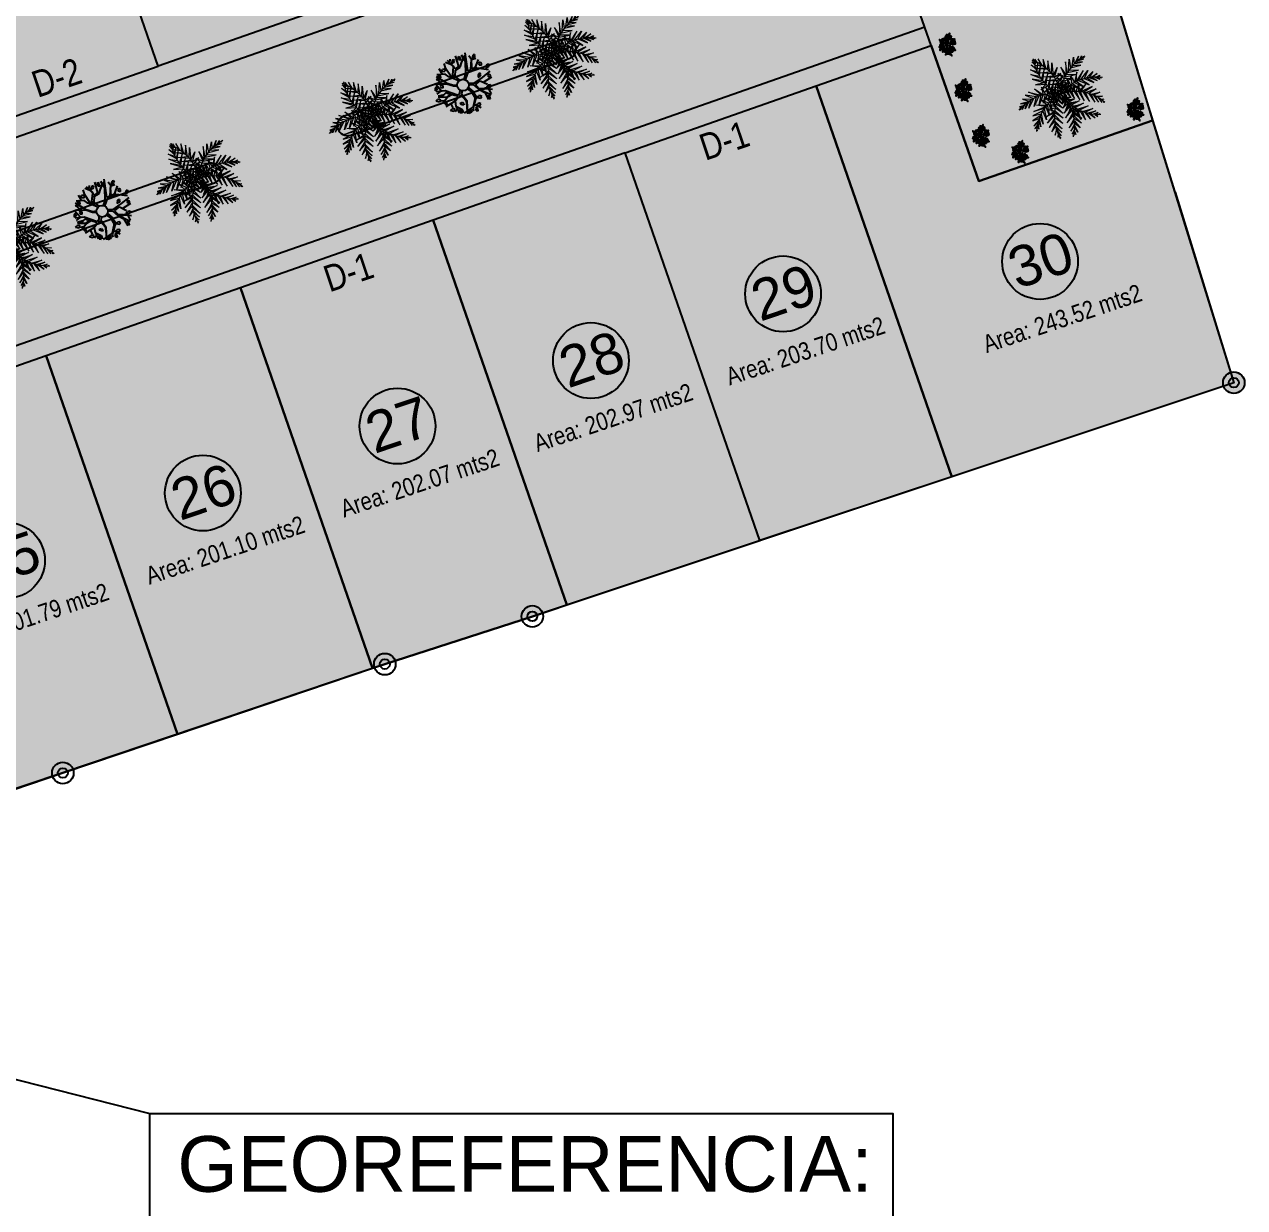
# Model space of a CAD drawing. Header units: millimetres. Extents: x 603733 to 1211550, y 1310999 to 2622648.
# Drawn here: x 604965.2 to 605025.5, y 1311072.5 to 1311130.9 of the extents above; entities that cross this region are included whole.
import ezdxf

# ---------------------------------------------------------------- set-up
doc = ezdxf.new("R2010")
doc.units = ezdxf.units.MM
for name, color, linetype in [('ARBOLES', 102, 'Continuous'), ('CIRCULO', 1, 'Continuous'), ('COTAS', 3, 'Continuous'), ('CVL_CUADCON_LIN', 8, 'Continuous'), ('CVL_CUADCON_TX', 2, 'Continuous'), ('FLORES', 7, 'Continuous'), ('MUEBLES', 1, 'Continuous'), ('PALME-1', 82, 'Continuous'), ('ROTULOS LOTES', 1, 'Continuous')]:
    doc.layers.add(name, color=color, linetype=linetype)
doc.styles.add('PUNTOS PI', font='arial.ttf', dxfattribs={"height": 2.75})
doc.styles.add('ROTULOS', font='arial.ttf', dxfattribs={"height": 3})
doc.styles.add('TSN - Arial Narrow', font='ARIALN.TTF')

# ---------------------------------------------------------------- blocks, each defined once
blk = doc.blocks.new('A$C48C97B70')
at = {"layer": 'PALME-1', "lineweight": 5}
for p, q in [((2.315, 6.6), (2.309, 6.418)), ((2.41, 6.325), (2.315, 6.6)), ((2.072, 6.54), (2.171, 6.533)), ((2.216, 6.497), (2.072, 6.54)), ((2.109, 6.384), (2.41, 6.325)), ((2.556, 6.176), (2.109, 6.384)), ((2.171, 6.148), (2.687, 6.026)), ((2.793, 5.89), (2.171, 6.148)), ((2.251, 5.877), (2.912, 5.72)), ((3.009, 5.561), (2.251, 5.877)), ((2.552, 6.547), (2.605, 6.122)), ((2.687, 6.026), (2.552, 6.547)), ((2.903, 6.407), (2.793, 5.89)), ((2.912, 5.72), (2.903, 6.407)), ((3.221, 6.198), (3.009, 5.561)), ((3.129, 5.334), (3.221, 6.198)), ((3.21, 5.152), (3.477, 5.948)), ((3.477, 5.948), (3.277, 4.976)), ((2.388, 5.472), (3.129, 5.334)), ((3.21, 5.152), (2.388, 5.472)), ((2.535, 5.1), (3.277, 4.976)), ((3.328, 4.818), (2.535, 5.1)), ((2.683, 4.767), (3.377, 4.635)), ((3.409, 4.484), (2.683, 4.767)), ((3.277, 4.976), (3.756, 5.506)), ((3.756, 5.506), (3.328, 4.818)), ((3.909, 4.977), (3.328, 4.818)), ((3.377, 4.635), (3.909, 4.977)), ((5.099, 4.709), (4.7, 4.004)), ((4.863, 4.035), (5.099, 4.709)), ((0.485, 3.926), (0.936, 3.651)), ((1.136, 3.706), (0.485, 3.926)), ((0.788, 4.157), (1.318, 3.745)), ((1.572, 3.782), (0.788, 4.157)), ((1.109, 4.315), (1.959, 3.803)), ((1.771, 3.798), (1.109, 4.315)), ((1.771, 3.798), (1.195, 3.13)), ((1.195, 3.13), (1.572, 3.782)), ((1.595, 3.144), (1.959, 3.803)), ((2.125, 3.798), (1.595, 3.144)), ((1.619, 4.431), (2.125, 3.798)), ((1.959, 3.803), (1.619, 4.431)), ((1.958, 3.173), (2.314, 3.783)), ((2.169, 4.399), (2.125, 3.798)), ((2.314, 3.783), (2.169, 4.399)), ((2.483, 4.305), (2.467, 3.763)), ((2.621, 3.736), (2.483, 4.305)), ((2.742, 4.179), (2.773, 3.702)), ((2.911, 3.665), (2.742, 4.179)), ((2.871, 4.392), (3.435, 4.33)), ((3.454, 4.176), (2.871, 4.392)), ((2.956, 4.034), (3.027, 3.628)), ((3.19, 3.57), (2.956, 4.034)), ((3.012, 4.138), (3.464, 4.032)), ((3.469, 3.911), (3.012, 4.138)), ((3.181, 3.857), (3.468, 3.739)), ((3.462, 3.617), (3.181, 3.857)), ((3.925, 4.65), (3.409, 4.484)), ((3.435, 4.33), (3.925, 4.65)), ((3.893, 4.364), (3.454, 4.176)), ((3.464, 4.032), (3.893, 4.364)), ((3.468, 3.739), (3.827, 4.113)), ((3.827, 4.113), (3.469, 3.911)), ((3.685, 3.61), (3.842, 4.104)), ((3.842, 4.104), (3.836, 3.693)), ((3.945, 3.747), (4.03, 4.282)), ((4.03, 4.282), (4.076, 3.806)), ((4.076, 3.806), (4.544, 3.399)), ((4.221, 3.864), (4.266, 4.448)), ((4.544, 3.399), (4.221, 3.864)), ((4.266, 4.448), (4.368, 3.915)), ((4.368, 3.915), (4.964, 3.413)), ((4.516, 3.959), (4.561, 4.59)), ((4.964, 3.413), (4.516, 3.959)), ((4.561, 4.59), (4.7, 4.004)), ((4.7, 4.004), (5.327, 3.442)), ((5.621, 4.675), (4.863, 4.035)), ((5.327, 3.442), (4.863, 4.035)), ((5.049, 4.06), (5.621, 4.675)), ((5.049, 4.06), (5.724, 3.492)), ((5.248, 4.076), (5.963, 4.571)), ((5.724, 3.492), (5.248, 4.076)), ((5.963, 4.571), (5.505, 4.079)), ((5.505, 4.079), (6.145, 3.565)), ((5.691, 4.07), (6.298, 4.391)), ((6.145, 3.565), (5.691, 4.07)), ((6.298, 4.391), (5.897, 4.047)), ((5.897, 4.047), (6.422, 3.625)), ((6.068, 4.019), (6.59, 4.15)), ((6.422, 3.625), (6.068, 4.019)), ((6.59, 4.15), (6.19, 3.993)), ((6.261, 3.976), (6.658, 3.683)), ((6.462, 3.919), (6.749, 3.967)), ((6.658, 3.683), (6.462, 3.919)), ((6.749, 3.967), (6.592, 3.874)), ((6.706, 3.831), (6.813, 3.725)), ((6.813, 3.725), (6.759, 3.809)), ((0.172, 3.309), (0.083, 3.188)), ((0.083, 3.188), (0.123, 3.278)), ((0.108, 3.437), (0.277, 3.37)), ((0.398, 3.434), (0.108, 3.437)), ((0.236, 3.642), (0.655, 3.551)), ((0.772, 3.596), (0.236, 3.642)), ((0.588, 3.523), (0.242, 3.171)), ((0.242, 3.171), (0.398, 3.434)), ((0.936, 3.651), (0.485, 3.15)), ((0.485, 3.15), (0.772, 3.596)), ((1.318, 3.745), (0.768, 3.135)), ((0.768, 3.135), (1.136, 3.706)), ((2.467, 3.763), (1.958, 3.173)), ((2.305, 2.87), (2.804, 2.657)), ((2.885, 2.79), (2.305, 2.87)), ((2.375, 3.225), (2.621, 3.736)), ((2.773, 3.702), (2.375, 3.225)), ((2.517, 3.065), (2.973, 2.919)), ((3.058, 3.034), (2.517, 3.065)), ((2.661, 3.273), (2.911, 3.665)), ((3.027, 3.628), (2.661, 3.273)), ((3.248, 3.258), (2.731, 3.212)), ((2.731, 3.212), (3.134, 3.129)), ((2.973, 2.919), (3.27, 2.374)), ((2.982, 3.339), (3.19, 3.57)), ((3.302, 3.524), (2.982, 3.339)), ((3.331, 2.658), (3.058, 3.034)), ((3.134, 3.129), (3.331, 2.658)), ((3.387, 2.981), (3.248, 3.258)), ((3.333, 3.347), (3.387, 2.981)), ((3.534, 3.189), (3.34, 2.708)), ((3.34, 2.708), (3.598, 3.029)), ((3.647, 2.918), (3.373, 2.451)), ((3.494, 3.304), (3.845, 3.186)), ((3.845, 3.186), (3.534, 3.189)), ((3.581, 3.546), (3.927, 3.415)), ((3.598, 3.029), (4.106, 2.989)), ((4.106, 2.989), (3.647, 2.918)), ((3.927, 3.415), (3.685, 3.61)), ((3.836, 3.693), (4.254, 3.401)), ((4.254, 3.401), (3.945, 3.747)), ((1.792, 1.596), (2.581, 2.199)), ((2.516, 2.023), (1.792, 1.596)), ((1.871, 2.113), (2.646, 2.352)), ((2.581, 2.199), (1.871, 2.113)), ((2.103, 2.613), (2.646, 2.352)), ((2.729, 2.522), (2.103, 2.613)), ((2.516, 2.023), (2.926, 1.242)), ((3.06, 1.619), (2.581, 2.199)), ((2.646, 2.352), (3.06, 1.619)), ((3.166, 1.967), (2.729, 2.522)), ((2.804, 2.657), (3.166, 1.967)), ((3.27, 2.374), (2.885, 2.79)), ((3.373, 2.451), (3.71, 2.789)), ((3.785, 2.652), (3.45, 2.173)), ((3.45, 2.173), (3.866, 2.519)), ((3.953, 2.391), (3.586, 1.876)), ((3.586, 1.876), (4.066, 2.239)), ((3.71, 2.789), (4.331, 2.805)), ((4.331, 2.805), (3.785, 2.652)), ((3.866, 2.519), (4.646, 2.527)), ((3.926, 1.441), (4.066, 2.239)), ((4.172, 2.112), (3.926, 1.441)), ((4.646, 2.527), (3.953, 2.391)), ((4.066, 2.239), (4.908, 2.274)), ((4.908, 2.274), (4.172, 2.112)), ((4.35, 1.136), (4.172, 2.112)), ((4.3, 1.974), (5.183, 1.983)), ((4.3, 1.974), (4.35, 1.136)), ((5.183, 1.983), (4.444, 1.835)), ((2.457, 1.832), (1.821, 1.24)), ((1.821, 1.24), (2.399, 1.582)), ((2.369, 1.398), (1.925, 0.874)), ((1.925, 0.874), (2.347, 1.192)), ((2.338, 1.019), (2.097, 0.538)), ((2.647, 0.589), (2.338, 1.019)), ((2.347, 1.192), (2.647, 0.589)), ((2.764, 0.846), (2.369, 1.398)), ((2.399, 1.582), (2.764, 0.846)), ((2.926, 1.242), (2.457, 1.832)), ((4.444, 1.835), (4.68, 0.999)), ((4.68, 0.999), (4.639, 1.669)), ((4.639, 1.669), (5.461, 1.659)), ((5.461, 1.659), (4.789, 1.558)), ((4.789, 1.558), (5.053, 0.924)), ((5.053, 0.924), (4.963, 1.444)), ((4.963, 1.444), (5.636, 1.437)), ((5.636, 1.437), (5.112, 1.358)), ((5.112, 1.358), (5.431, 0.925)), ((5.431, 0.925), (5.223, 1.3)), ((5.289, 1.268), (5.782, 1.241)), ((5.782, 1.241), (5.48, 1.184)), ((5.48, 1.184), (5.67, 0.964)), ((5.67, 0.964), (5.609, 1.136)), ((5.724, 1.097), (5.874, 1.11)), ((5.874, 1.11), (5.78, 1.08)), ((2.097, 0.538), (2.337, 0.894)), ((2.351, 0.612), (2.242, 0.343)), ((2.242, 0.343), (2.366, 0.476)), ((2.338, 0.821), (2.539, 0.37)), ((2.539, 0.37), (2.351, 0.612)), ((2.384, 0.355), (2.464, 0.229)), ((2.464, 0.229), (2.394, 0.298))]:
    blk.add_line(p, q, dxfattribs=at)
for points in [[(2.17, 6.478), (2.241, 6.61), (2.176, 6.535)], [(2.227, 5.436), (1.748, 5.928), (2.191, 5.641)], [(2.17, 5.812), (1.897, 6.276), (2.16, 5.937)], [(2.155, 6.219), (2.027, 6.48), (2.16, 6.356)], [(2.156, 6.01), (2.325, 6.474), (2.155, 6.219)], [(2.191, 5.641), (2.448, 6.263), (2.17, 5.812)], [(2.271, 5.255), (2.584, 6.015), (2.227, 5.436)], [(4.393, 4.884), (4.496, 5.717), (4.256, 4.754)], [(4.545, 5.014), (4.834, 5.833), (4.75, 5.166)], [(4.907, 5.267), (5.211, 5.884), (5.087, 5.37)], [(5.242, 5.447), (5.588, 5.859), (5.357, 5.498)], [(5.621, 5.597), (5.824, 5.804), (5.752, 5.637)], [(5.87, 5.669), (6.018, 5.646), (5.926, 5.682)], [(2.418, 4.824), (1.666, 5.198), (2.495, 4.652)], [(2.346, 5.01), (1.67, 5.556), (2.271, 5.255)], [(2.418, 4.824), (2.773, 5.631), (2.346, 5.01)], [(2.57, 4.504), (2.932, 5.265), (2.495, 4.652)], [(2.749, 4.211), (3.062, 4.925), (2.665, 4.34)], [(3.836, 4.239), (3.531, 4.739), (3.925, 4.367)], [(4.019, 4.489), (3.686, 5.027), (4.142, 4.634)], [(4.256, 4.754), (4.053, 5.439), (4.142, 4.634)], [(4.142, 4.634), (4.98, 4.546), (4.256, 4.754)], [(4.393, 4.884), (5.273, 4.819), (4.545, 5.014)], [(4.75, 5.166), (5.571, 5.125), (4.907, 5.267)], [(5.087, 5.37), (5.76, 5.335), (5.242, 5.447)], [(5.424, 5.526), (5.918, 5.521), (5.621, 5.597)], [(2.495, 4.652), (1.781, 4.688), (2.57, 4.504)], [(2.665, 4.34), (2.047, 4.205), (2.57, 4.504)], [(2.84, 4.084), (2.267, 3.963), (2.749, 4.211)], [(3.03, 3.852), (2.492, 3.783), (2.936, 3.961)], [(2.936, 3.961), (3.195, 4.526), (2.84, 4.084)], [(3.112, 3.763), (3.275, 4.247), (3.03, 3.852)], [(3.325, 3.56), (3.354, 3.929), (3.235, 3.642)], [(3.551, 3.72), (3.388, 4.212), (3.624, 3.876)], [(3.681, 3.983), (3.437, 4.467), (3.752, 4.108)], [(3.624, 3.876), (4.134, 3.884), (3.681, 3.983)], [(3.73, 3.458), (4.128, 3.79), (3.902, 3.447)], [(3.752, 4.108), (4.371, 4.052), (3.836, 4.239)], [(3.925, 4.367), (4.703, 4.31), (4.019, 4.489)], [(4.023, 3.434), (4.383, 3.838), (4.165, 3.413)], [(4.318, 3.383), (4.671, 3.85), (4.469, 3.347)], [(4.618, 3.304), (4.996, 3.811), (4.797, 3.243)], [(1.889, 2.751), (1.05, 2.782), (2.039, 2.865)], [(2.039, 2.865), (1.395, 3.175), (2.176, 2.959)], [(2.338, 3.057), (1.86, 3.471), (2.176, 2.959)], [(2.176, 2.959), (2.13, 2.118), (2.039, 2.865)], [(2.614, 3.199), (2.169, 3.579), (2.474, 3.131)], [(2.474, 3.131), (2.407, 2.354), (2.338, 3.057)], [(2.892, 3.311), (2.453, 3.629), (2.757, 3.26)], [(2.757, 3.26), (2.714, 2.641), (2.614, 3.199)], [(3.173, 3.397), (2.712, 3.637), (3.007, 3.35)], [(3.235, 3.642), (2.716, 3.653), (3.112, 3.763)], [(3.007, 3.35), (2.918, 2.847), (2.892, 3.311)], [(3.291, 3.426), (3.14, 3.089), (3.173, 3.397)], [(3.645, 3.048), (3.314, 2.661), (3.689, 2.935)], [(3.524, 3.316), (3.359, 2.985), (3.577, 3.207)], [(3.504, 3.607), (3.861, 3.703), (3.551, 3.72)], [(3.577, 3.207), (4.054, 3.003), (3.645, 3.048)], [(3.608, 3.461), (3.828, 3.163), (3.73, 3.458)], [(3.689, 2.935), (4.213, 2.799), (3.735, 2.799)], [(3.902, 3.447), (4.096, 2.975), (4.023, 3.434)], [(4.165, 3.413), (4.34, 2.817), (4.318, 3.383)], [(4.469, 3.347), (4.701, 2.603), (4.618, 3.304)], [(4.951, 3.181), (5.513, 3.622), (4.797, 3.243)], [(4.797, 3.243), (5.023, 2.432), (4.951, 3.181)], [(5.122, 3.102), (5.935, 3.312), (4.951, 3.181)], [(5.122, 3.102), (5.384, 2.259), (5.298, 3.008)], [(5.298, 3.008), (6.166, 3.04), (5.516, 2.873)], [(5.516, 2.873), (5.778, 2.094), (5.667, 2.764)], [(1.198, 2.002), (0.737, 1.726), (1.13, 1.897)], [(1.429, 2.305), (0.772, 2.102), (1.299, 2.143)], [(1.737, 2.622), (0.883, 2.467), (1.554, 2.443)], [(1.299, 2.143), (1.227, 1.473), (1.198, 2.002)], [(1.554, 2.443), (1.465, 1.626), (1.429, 2.305)], [(1.889, 2.751), (1.814, 1.872), (1.737, 2.622)], [(3.872, 2.159), (3.253, 1.588), (3.887, 1.994)], [(3.815, 2.498), (3.259, 1.952), (3.845, 2.347)], [(3.735, 2.799), (3.284, 2.372), (3.778, 2.649)], [(3.778, 2.649), (4.355, 2.548), (3.815, 2.498)], [(3.845, 2.347), (4.468, 2.241), (3.872, 2.159)], [(3.887, 1.994), (4.536, 1.694), (3.872, 2.159)], [(3.895, 1.806), (4.452, 1.178), (3.887, 1.994)], [(5.667, 2.764), (6.352, 2.708), (5.829, 2.634)], [(5.829, 2.634), (6.043, 1.995), (5.957, 2.518)], [(5.957, 2.518), (6.468, 2.348), (6.047, 2.431)], [(6.097, 2.378), (6.274, 1.917), (6.236, 2.221)], [(6.236, 2.221), (6.503, 2.108), (6.321, 2.114)], [(6.394, 2.016), (6.426, 1.87), (6.427, 1.969)], [(0.99, 1.652), (0.753, 1.484), (0.93, 1.529)], [(0.88, 1.418), (0.879, 1.268), (0.858, 1.364)], [(1.092, 1.835), (1.018, 1.347), (0.99, 1.652)], [(3.895, 1.806), (3.264, 1.188), (3.891, 1.606)], [(3.87, 1.351), (3.296, 0.762), (3.843, 1.166)], [(3.8, 0.963), (3.329, 0.481), (3.756, 0.796)], [(3.843, 1.166), (4.104, 0.531), (3.8, 0.963)], [(3.891, 1.606), (4.315, 0.848), (3.87, 1.351)], [(3.694, 0.607), (3.365, 0.24), (3.618, 0.413)], [(3.507, 0.179), (3.392, 0.083), (3.48, 0.128)], [(3.618, 0.413), (3.639, 0.123), (3.562, 0.288)], [(3.756, 0.796), (3.836, 0.264), (3.718, 0.676)]]:
    blk.add_lwpolyline(points, dxfattribs=at)
for centre, start, end in [((5.589, 6.144), 171.01045, 231.44645), ((6.694, 2.334), 100.47619, 160.91219), ((4.041, 0.074), 99.94926, 160.38526), ((0.46, 1.763), 329.11631, 29.5523), ((3.594, 0.025), 32.00062, 92.43661)]:
    blk.add_arc(centre, 3.435, start, end, dxfattribs=at)
at = {"layer": 'PALME-1', "lineweight": 5, "extrusion": (0, 0, -1)}
for centre, major_axis, start_param, end_param in [((0.035, 3.843), (2.429, 2.429), -0.156897, 0.89791), ((1.947, 0.368), (-2.429, 2.429), 0.182844, 1.237651), ((5.421, 0.645), (-2.429, 2.429), 0.173647, 1.228454), ((5.771, 0.927), (2.429, 2.429), 3.700109, 4.754916), ((6.759, 4.372), (-2.429, 2.429), 4.173367, 5.228174)]:
    blk.add_ellipse(centre, major_axis=major_axis, ratio=1, start_param=start_param, end_param=end_param, dxfattribs=at)
blk = doc.blocks.new('p_arbol04')
at = {"layer": 'ARBOLES', "color": 1}
for p, q in [((-2.25, 1.32), (-2.4, 1.19)), ((-2.07, 1.38), (-2.25, 1.32)), ((-1.95, 1.3), (-2.07, 1.38)), ((-1.99, 1.16), (-1.95, 1.3)), ((-0.96, 2.01), (-1.09, 1.8)), ((-1.09, 1.8), (-0.98, 1.62)), ((-0.98, 1.62), (-0.83, 1.8)), ((-0.96, 2.01), (-0.87, 1.99)), ((-0.83, 1.8), (-0.87, 1.99)), ((-0.43, 2.09), (-0.27, 1.8)), ((-0.43, 2.09), (-0.23, 2.09)), ((-0.27, 1.8), (-0.04, 1.8)), ((-0.08, 1.96), (-0.23, 2.09)), ((-0.04, 1.8), (-0.08, 1.96)), ((1.01, 1.88), (0.86, 1.75)), ((0.86, 1.75), (1.08, 1.7)), ((1.2, 1.93), (1.01, 1.88)), ((1.08, 1.7), (1.27, 1.72)), ((1.31, 1.86), (1.2, 1.93)), ((1.27, 1.72), (1.31, 1.86)), ((1.77, 1.72), (1.65, 1.51)), ((1.65, 1.51), (1.76, 1.32)), ((1.76, 1.32), (1.91, 1.51)), ((1.77, 1.72), (1.87, 1.7)), ((1.91, 1.51), (1.87, 1.7)), ((-3.09, 0.4), (-2.93, 0.1)), ((-3.09, 0.4), (-2.89, 0.4)), ((-2.93, 0.1), (-2.7, 0.1)), ((-2.74, 0.26), (-2.89, 0.4)), ((-2.7, 0.1), (-2.74, 0.26)), ((-2.4, 1.19), (-2.18, 1.14)), ((-2.18, 1.14), (-1.99, 1.16)), ((-1.69, 1.09), (-1.73, 0.95)), ((-1.73, 0.95), (-1.62, 0.77)), ((-1.54, 1.11), (-1.69, 1.09)), ((-1.62, 0.77), (-1.58, 0.79)), ((-1.58, 0.79), (-1.47, 0.9)), ((-1.47, 0.9), (-1.54, 1.11)), ((2.81, 0.63), (2.66, 0.5)), ((2.66, 0.5), (2.88, 0.45)), ((3, 0.69), (2.81, 0.63)), ((2.88, 0.45), (3.07, 0.47)), ((3.11, 0.61), (3, 0.69)), ((3.07, 0.47), (3.11, 0.61)), ((-2.61, -0.3), (-2.74, -0.51)), ((-2.74, -0.51), (-2.63, -0.69)), ((-2.63, -0.69), (-2.48, -0.51)), ((-2.61, -0.3), (-2.52, -0.32)), ((-2.48, -0.51), (-2.52, -0.32)), ((1.76, -1.09), (1.61, -1.22)), ((1.61, -1.22), (1.83, -1.28)), ((1.95, -1.04), (1.76, -1.09)), ((1.83, -1.28), (2.02, -1.25)), ((2.06, -1.12), (1.95, -1.04)), ((2.02, -1.25), (2.06, -1.12)), ((2.7, -0.32), (2.66, -0.45)), ((2.66, -0.45), (2.77, -0.64)), ((2.85, -0.29), (2.7, -0.32)), ((2.77, -0.64), (2.81, -0.61)), ((2.81, -0.61), (2.92, -0.51)), ((2.92, -0.51), (2.85, -0.29)), ((3.03, -1.09), (2.88, -1.22)), ((2.88, -1.22), (3.11, -1.28)), ((3.22, -1.04), (3.03, -1.09)), ((3.11, -1.28), (3.3, -1.25)), ((3.33, -1.12), (3.22, -1.04)), ((3.3, -1.25), (3.33, -1.12)), ((-2.87, -1.36), (-2.7, -1.65)), ((-2.87, -1.36), (-2.67, -1.36)), ((-2.7, -1.65), (-2.48, -1.65)), ((-2.52, -1.49), (-2.67, -1.36)), ((-2.48, -1.65), (-2.52, -1.49)), ((-2.24, -2.02), (-2.37, -2.23)), ((-2.37, -2.23), (-2.25, -2.42)), ((-2.25, -2.42), (-2.1, -2.23)), ((-2.24, -2.02), (-2.14, -2.05)), ((-2.1, -2.23), (-2.14, -2.05)), ((-1.67, -1.68), (-1.55, -1.62)), ((-1.61, -1.87), (-1.67, -1.68)), ((-1.52, -2.01), (-1.61, -1.87)), ((-1.55, -1.62), (-1.41, -1.72)), ((-1.41, -1.87), (-1.52, -2.01)), ((-1.41, -1.72), (-1.41, -1.87)), ((-0.02, -2.52), (0.15, -2.82)), ((-0.02, -2.52), (0.18, -2.52)), ((0.33, -2.66), (0.18, -2.52)), ((2.4, -1.83), (2.36, -1.97)), ((2.36, -1.97), (2.47, -2.15)), ((2.55, -1.81), (2.4, -1.83)), ((2.47, -2.15), (2.51, -2.13)), ((2.51, -2.13), (2.62, -2.02)), ((2.62, -2.02), (2.55, -1.81)), ((-1.65, -2.9), (-1.8, -3.03)), ((-1.8, -3.03), (-1.58, -3.08)), ((-1.47, -2.84), (-1.65, -2.9)), ((-1.58, -3.08), (-1.39, -3.06)), ((-1.35, -2.92), (-1.47, -2.84)), ((-1.39, -3.06), (-1.35, -2.92)), ((-1.19, -2.97), (-1.32, -3.18)), ((-0.98, -3.16), (-1.09, -3.35)), ((-1.09, -3.35), (-0.98, -3.53)), ((-0.87, -3.16), (-0.98, -3.14)), ((-0.98, -3.53), (-0.83, -3.35)), ((-0.83, -3.35), (-0.87, -3.16)), ((-0.66, -2.98), (-0.49, -3.27)), ((-0.66, -2.98), (-0.45, -2.98)), ((-0.49, -3.27), (-0.27, -3.27)), ((-0.3, -3.11), (-0.45, -2.98)), ((-0.27, -3.27), (-0.3, -3.11)), ((0.15, -2.82), (0.37, -2.82)), ((0.37, -2.82), (0.33, -2.66)), ((0.8, -3.24), (0.67, -3.45)), ((0.67, -3.45), (0.78, -3.64)), ((0.78, -3.64), (0.93, -3.45)), ((0.8, -3.24), (0.9, -3.27)), ((0.93, -3.45), (0.9, -3.27)), ((1.48, -2.55), (1.65, -2.84)), ((1.48, -2.55), (1.68, -2.55)), ((1.65, -2.84), (1.87, -2.84)), ((1.83, -2.68), (1.68, -2.55)), ((1.87, -2.84), (1.83, -2.68))]:
    blk.add_line(p, q, dxfattribs=at)
at = {"layer": 'ARBOLES'}
for p, q in [((-1.98, 0.65), (-1.85, 1.57)), ((-1.07, 0.75), (-1.81, 1.55)), ((-1.14, 1.51), (-1.48, 1.85)), ((-1.41, 1.11), (-1.36, 1.9)), ((-1, 0.76), (-1.21, 2.04)), ((-0.41, 1.55), (-1.03, 2.13)), ((-0.62, 1.75), (-0.41, 2.36)), ((-0.37, 1.09), (-0.41, 1.55)), ((-0.18, 0.97), (0.05, 1.88)), ((0.02, 0.88), (0.74, 1.39)), ((0.05, 1.88), (0.35, 2.36)), ((0.76, 1.7), (0.54, 2.32)), ((0.64, 1.2), (0.78, 1.37)), ((0.74, 1.39), (0.8, 2.29)), ((0.77, 1.94), (1.1, 2.18)), ((0.78, 1.37), (0.78, 1.94)), ((1.12, 1.01), (1.72, 1.99)), ((2.58, 1.48), (1.36, 0.04)), ((1.57, 1.06), (2.28, 1.3)), ((1.98, 0.83), (2.18, 1.57)), ((1.98, 0.83), (2.41, 1.3)), ((-2.49, -0.25), (-2.83, 0.07)), ((-2.14, -0.12), (-2.67, 0.51)), ((-2.08, 0.23), (-2.6, 0.6)), ((-2.08, 0.74), (-2.54, 0.81)), ((-1.77, 0.21), (-2.44, 0.25)), ((-1.72, 0.41), (-2.41, 1.04)), ((-1.77, 0.21), (-1.62, -0.24)), ((-1.19, -0.84), (-1.72, 0.41)), ((-0.78, 0.09), (-1.07, 0.75)), ((-0.71, 0.11), (-1, 0.76)), ((-0.52, -0.23), (-0.78, 0.09)), ((-0.43, -0.13), (-0.71, 0.11)), ((-0.05, 0.2), (-0.37, 1.09)), ((-0.01, 0.62), (-0.18, 0.97)), ((-0.06, 0.02), (-0.05, 0.2)), ((-0.01, 0.62), (0.02, 0.88)), ((0.12, 0.65), (0.61, 1.04)), ((0.14, 0), (0.12, 0.65)), ((0.61, 1.04), (1.16, 0.87)), ((0.7, 1.17), (0.64, 1.2)), ((0.71, 1.16), (1.12, 1.01)), ((1.03, -0.05), (1.98, 0.83)), ((1.16, 0.87), (1.57, 1.06)), ((1.36, 0.04), (1.72, -0.14)), ((1.72, -0.14), (2.54, 0.51)), ((1.82, -0.19), (2.38, 0.38)), ((2.54, 0.51), (2.64, 0.95)), ((2.54, 0.51), (2.93, 0.27)), ((-1.88, -1.05), (-2.9, -0.75)), ((-2.05, -0.21), (-2.86, -0.28)), ((-2.31, -0.92), (-2.5, -1.37)), ((-1.62, -0.24), (-2.14, -0.12)), ((-1.82, -1.07), (-2.14, -1.47)), ((-1.55, -0.37), (-2.05, -0.21)), ((-1.26, -0.98), (-1.88, -1.05)), ((-1, -1.07), (-1.82, -1.07)), ((-1.26, -0.95), (-1.55, -0.37)), ((-0.87, -0.89), (-1.19, -0.84)), ((-0.93, -1.07), (-1.04, -1.87)), ((-1, -1.07), (-0.93, -1.07)), ((-0.8, -1.07), (-0.98, -1.93)), ((-0.87, -0.89), (-0.62, -0.71)), ((-0.53, -0.91), (-0.8, -1.07)), ((-0.8, -1.07), (-0.8, -1.07)), ((-0.04, -1.18), (0.02, -1.72)), ((0.18, -1.14), (0.18, -1.72)), ((0.39, -1), (0.71, -1.35)), ((0.87, -1.33), (0.47, -0.9)), ((0.5, -0.29), (1.03, -0.05)), ((0.55, -0.43), (1.13, -0.19)), ((1.13, -0.19), (1.36, -0.12)), ((1.36, -0.12), (2.25, -0.47)), ((1.82, -0.19), (2.21, -0.35)), ((2.21, -0.35), (3, -0.03)), ((2.25, -0.47), (2.93, -1.49)), ((-2.29, -1.81), (-2.64, -1.81)), ((-2.14, -1.47), (-2.44, -2.18)), ((-2.15, -1.48), (-1.98, -2.16)), ((-1.98, -2.16), (-2.14, -2.51)), ((-0.98, -1.93), (-1.95, -2.89)), ((-1.53, -2.44), (-1.76, -2.68)), ((-1.15, -2.05), (-1.54, -2.45)), ((-0.05, -2.42), (-1.19, -2.97)), ((-1.04, -1.87), (-1.15, -2.05)), ((-0.18, -2.39), (-1.03, -2.86)), ((0.02, -1.72), (-0.18, -2.39)), ((0.18, -1.72), (-0.05, -2.42)), ((0.71, -1.35), (0.71, -2.14)), ((0.71, -2.14), (0.87, -2.79)), ((0.87, -1.51), (0.8, -2.05)), ((0.8, -2.05), (1.17, -2.44)), ((0.8, -2.23), (1.13, -3.44)), ((0.8, -2.23), (1.33, -2.67)), ((0.87, -1.33), (1.89, -1.56)), ((0.87, -1.51), (1.49, -1.63)), ((1.17, -2.44), (1.66, -3.14)), ((1.49, -1.63), (1.72, -2.42)), ((1.59, -1.97), (2.57, -2.25)), ((1.89, -1.56), (2.9, -1.74)), ((-1.03, -2.86), (-2.14, -2.6)), ((-0.74, -2.76), (-0.54, -3.53)), ((0.87, -2.79), (0.61, -3.55)), ((1.43, -2.81), (1.2, -3.37))]:
    blk.add_line(p, q, dxfattribs=at)
blk.add_circle((-0.03, -0.58), 0.6, dxfattribs=at)
blk = doc.blocks.new('FLORES-1')
at = {"color": 1, "linetype": 'Continuous'}
for p, q in [((-0.183, 0.183), (-0.196, 0.169)), ((0.056, 0.146), (0.064, 0.192)), ((0.069, 0.177), (0.069, 0.199))]:
    blk.add_line(p, q, dxfattribs=at)
at = {"color": 86, "linetype": 'Continuous'}
for p, q in [((-0.188, 0.272), (-0.183, 0.181)), ((-0.183, 0.181), (-0.159, 0.155)), ((-0.159, 0.155), (-0.182, 0.283)), ((-0.141, 0.099), (-0.027, -0.013)), ((-0.074, 0.088), (-0.105, 0.101)), ((-0.064, 0.077), (-0.101, 0.09)), ((0.056, 0.146), (-0.002, 0.01)), ((0.05, 0.385), (0.045, 0.422)), ((0.05, 0.382), (0.061, 0.281)), ((0.054, 0.385), (0.068, 0.419)), ((0.168, 0.017), (0.07, -0.012)), ((0.168, 0.017), (0.196, 0.029)), ((0.23, 0.294), (0.188, 0.231))]:
    blk.add_line(p, q, dxfattribs=at)
at = {"color": 1, "linetype": 'Continuous'}
for points in [[(0.084, 0.441), (0.152, 0.44), (0.085, 0.447), (0.124, 0.455), (0.072, 0.453), (0.087, 0.468), (0.06, 0.456), (0.064, 0.474), (0.051, 0.456), (0.05, 0.474), (0.045, 0.457), (0.036, 0.47), (0.04, 0.457), (0.023, 0.465), (0.033, 0.457), (0.015, 0.47), (0.017, 0.454), (-0.001, 0.459), (0.011, 0.451), (-0.017, 0.462), (-0.001, 0.45), (-0.035, 0.448), (-0.004, 0.442), (-0.047, 0.437), (0.006, 0.44), (-0.037, 0.419), (0.016, 0.439), (-0.004, 0.418), (0.022, 0.443), (0.016, 0.409), (0.033, 0.442), (0.036, 0.418), (0.042, 0.442), (0.05, 0.41), (0.048, 0.441), (0.076, 0.417), (0.065, 0.439), (0.107, 0.412), (0.074, 0.44), (0.127, 0.42), (0.089, 0.442)], [(-0.161, 0.17), (-0.138, 0.187), (-0.16, 0.156), (-0.125, 0.173), (-0.153, 0.149), (-0.107, 0.154), (-0.149, 0.14), (-0.102, 0.131), (-0.151, 0.128), (-0.104, 0.11), (-0.151, 0.116), (-0.105, 0.094), (-0.159, 0.11), (-0.131, 0.072), (-0.17, 0.108), (-0.151, 0.054), (-0.173, 0.105), (-0.174, 0.045), (-0.182, 0.107), (-0.196, 0.04), (-0.198, 0.11), (-0.221, 0.046), (-0.215, 0.11), (-0.243, 0.051), (-0.228, 0.109), (-0.27, 0.068), (-0.238, 0.119), (-0.29, 0.093), (-0.248, 0.129), (-0.305, 0.123), (-0.257, 0.144), (-0.311, 0.148), (-0.257, 0.153), (-0.304, 0.169), (-0.253, 0.161), (-0.287, 0.186), (-0.248, 0.17), (-0.262, 0.201), (-0.24, 0.176), (-0.237, 0.213), (-0.23, 0.179), (-0.217, 0.217), (-0.218, 0.176), (-0.199, 0.215), (-0.205, 0.178), (-0.188, 0.215), (-0.195, 0.173)], [(-0.157, 0.318), (-0.107, 0.327), (-0.161, 0.329), (-0.128, 0.346), (-0.163, 0.335), (-0.148, 0.355), (-0.167, 0.338), (-0.169, 0.36), (-0.176, 0.339), (-0.18, 0.36), (-0.181, 0.338), (-0.191, 0.359), (-0.192, 0.336), (-0.209, 0.354), (-0.2, 0.336), (-0.227, 0.342), (-0.209, 0.328), (-0.239, 0.333), (-0.212, 0.32), (-0.244, 0.321), (-0.209, 0.317), (-0.238, 0.301), (-0.202, 0.317), (-0.228, 0.286), (-0.194, 0.311), (-0.202, 0.277), (-0.182, 0.31), (-0.176, 0.275), (-0.173, 0.31), (-0.152, 0.282), (-0.163, 0.32), (-0.123, 0.296), (-0.161, 0.315)], [(-0.177, 0.172), (-0.183, 0.168), (-0.179, 0.175)], [(-0.169, 0.164), (-0.172, 0.161), (-0.169, 0.165)], [(-0.166, 0.196), (-0.161, 0.206), (-0.167, 0.2)], [(-0.161, 0.176), (-0.147, 0.195), (-0.163, 0.183)], [(0.079, 0.181), (0.071, 0.145), (0.07, 0.173)], [(0.081, 0.193), (0.082, 0.199), (0.083, 0.195)], [(0.099, 0.195), (0.086, 0.154), (0.085, 0.185)], [(0.149, 0.231), (0.179, 0.239), (0.147, 0.224), (0.194, 0.21), (0.144, 0.217), (0.19, 0.193), (0.15, 0.195), (0.17, 0.167), (0.12, 0.192), (0.135, 0.159), (0.112, 0.2), (0.11, 0.152), (0.101, 0.196)], [(0.225, 0.069), (0.258, 0.082), (0.237, 0.065), (0.264, 0.069), (0.237, 0.056), (0.266, 0.058), (0.237, 0.05), (0.272, 0.045), (0.243, 0.04), (0.273, 0.027), (0.245, 0.035), (0.257, 0.006), (0.236, 0.028), (0.245, -0.007), (0.232, 0.025), (0.222, -0.015), (0.224, 0.023), (0.2, -0.002), (0.211, 0.024), (0.176, 0.009), (0.206, 0.034), (0.159, 0.034), (0.197, 0.043), (0.157, 0.052), (0.192, 0.054), (0.163, 0.077), (0.196, 0.063), (0.188, 0.095), (0.202, 0.068), (0.213, 0.106), (0.218, 0.075), (0.244, 0.104), (0.229, 0.067)], [(0.271, 0.347), (0.243, 0.307), (0.28, 0.334), (0.258, 0.297), (0.289, 0.324), (0.268, 0.282), (0.294, 0.316), (0.29, 0.273), (0.305, 0.315), (0.317, 0.258), (0.315, 0.304), (0.35, 0.265), (0.327, 0.307), (0.374, 0.287), (0.344, 0.313), (0.369, 0.309), (0.332, 0.326), (0.352, 0.33), (0.324, 0.336), (0.331, 0.347), (0.316, 0.346), (0.319, 0.362), (0.304, 0.362), (0.306, 0.384), (0.293, 0.373), (0.294, 0.392), (0.278, 0.386), (0.273, 0.409), (0.265, 0.386), (0.251, 0.419), (0.262, 0.377), (0.224, 0.401), (0.259, 0.375), (0.21, 0.378), (0.259, 0.367), (0.215, 0.357), (0.268, 0.358), (0.22, 0.342), (0.271, 0.351), (0.226, 0.329), (0.266, 0.341)]]:
    blk.add_lwpolyline(points, dxfattribs=at)
at = {"color": 50, "linetype": 'Continuous'}
for points in [[(0.043, 0.454), (0.04, 0.455), (0.029, 0.455), (0.02, 0.453), (0.007, 0.451), (-0.004, 0.448), (-0.008, 0.445), (-0.004, 0.442), (0.015, 0.441), (0.033, 0.442), (0.055, 0.441), (0.069, 0.441), (0.084, 0.443), (0.081, 0.452), (0.067, 0.455), (0.053, 0.455), (0.039, 0.453)], [(-0.161, 0.317), (-0.16, 0.319), (-0.16, 0.324), (-0.162, 0.328), (-0.169, 0.335), (-0.171, 0.336), (-0.182, 0.337), (-0.192, 0.335), (-0.203, 0.327), (-0.207, 0.32), (-0.204, 0.314), (-0.198, 0.311), (-0.188, 0.312), (-0.178, 0.313), (-0.167, 0.315), (-0.159, 0.317)], [(0.117, 0.232), (0.11, 0.234), (0.1, 0.236), (0.088, 0.236), (0.074, 0.234), (0.063, 0.228), (0.054, 0.219), (0.051, 0.211), (0.054, 0.204), (0.063, 0.201), (0.08, 0.2), (0.086, 0.199)], [(0.104, 0.197), (0.108, 0.196), (0.124, 0.195), (0.137, 0.199), (0.144, 0.211), (0.139, 0.22), (0.136, 0.222)], [(0.231, 0.049), (0.23, 0.053), (0.227, 0.057), (0.219, 0.062), (0.207, 0.062), (0.2, 0.056), (0.204, 0.049), (0.207, 0.041), (0.214, 0.031), (0.224, 0.03), (0.232, 0.031), (0.237, 0.039), (0.234, 0.048), (0.23, 0.052)], [(0.278, 0.38), (0.271, 0.381), (0.263, 0.378), (0.262, 0.372), (0.268, 0.362), (0.275, 0.351), (0.288, 0.337), (0.301, 0.321), (0.317, 0.307), (0.326, 0.313), (0.322, 0.329), (0.315, 0.34), (0.307, 0.35), (0.294, 0.366), (0.28, 0.377)]]:
    blk.add_lwpolyline(points, dxfattribs=at)
at = {"color": 86, "linetype": 'Continuous'}
for points in [[(0.102, 0.471), (0.12, 0.499), (0.122, 0.485), (0.114, 0.464)], [(-0.3, 0.135), (-0.385, 0.181), (-0.363, 0.19), (-0.305, 0.159)], [(-0.223, 0.04), (-0.262, -0.01), (-0.273, -0.009), (-0.233, 0.049)], [(-0.219, 0.287), (-0.27, 0.256), (-0.269, 0.243), (-0.208, 0.289)], [(-0.217, 0.356), (-0.235, 0.368), (-0.251, 0.364), (-0.223, 0.355)], [(-0.17, 0.299), (-0.144, 0.266), (-0.019, -0.02)], [(-0.078, 0.029), (-0.159, 0.014), (-0.167, 0.003), (-0.073, 0.029)], [(-0.136, 0.247), (-0.09, 0.317), (-0.09, 0.296), (-0.132, 0.248)], [(-0.104, 0.181), (-0.069, 0.258), (-0.065, 0.242), (-0.102, 0.175)], [(-0.071, 0.106), (-0.022, 0.181), (-0.019, 0.155), (-0.068, 0.101)], [(0.004, -0.008), (-0.032, 0.064), (-0.046, 0.045), (0.001, -0.001)], [(0.062, 0.261), (-0.009, 0.344), (-0.042, 0.357), (0.067, 0.244)], [(0.041, 0.367), (-0.039, 0.398), (-0.032, 0.385), (0.038, 0.363)], [(0.024, 0.093), (-0.016, 0.254), (-0.03, 0.244), (0.026, 0.082)], [(-0.003, 0.006), (0.12, -0.041), (0.116, -0.073), (0.006, -0.002)], [(0, 0.014), (0.133, 0.064), (0.132, 0.042), (0.004, 0.013)], [(0.044, 0.117), (0.149, 0.129), (0.134, 0.111), (0.045, 0.114)], [(0.078, 0.41), (0.053, 0.382)], [(0.06, 0.318), (0.146, 0.399), (0.146, 0.372), (0.056, 0.312)], [(0.062, 0.168), (0.163, 0.241), (0.154, 0.275), (0.06, 0.167)], [(0.129, 0.002), (0.184, -0.022), (0.193, -0.017), (0.134, 0.002)], [(0.194, 0.245), (0.178, 0.395), (0.192, 0.388), (0.198, 0.257), (0.217, 0.334), (0.218, 0.299), (0.203, 0.259)], [(0.179, 0.183), (0.282, 0.17), (0.286, 0.151), (0.178, 0.18)], [(0.196, 0.245), (0.339, 0.231), (0.342, 0.253), (0.198, 0.247)], [(0.262, 0.015), (0.304, -0.01), (0.288, -0.016), (0.26, 0.004)], [(0.264, 0.078), (0.276, 0.111), (0.287, 0.094), (0.268, 0.079)], [(0.333, 0.356), (0.368, 0.404), (0.371, 0.393), (0.338, 0.35)], [(-0.019, -0.02), (-0.132, -0.038), (-0.144, -0.059), (-0.021, -0.02)], [(0.01, -0.004), (-0.054, -0.123), (-0.011, -0.107), (0.004, -0.008)], [(0.006, -0.002), (0.047, -0.107), (0.08, -0.101), (0.01, -0.004)]]:
    blk.add_lwpolyline(points, dxfattribs=at)
at = {"color": 50, "linetype": 'Continuous'}
blk.add_lwpolyline([(-0.175, 0.155), (-0.175, 0.155), (-0.179, 0.155), (-0.183, 0.156), (-0.186, 0.157), (-0.188, 0.159), (-0.19, 0.16), (-0.192, 0.161), (-0.195, 0.162), (-0.205, 0.167), (-0.215, 0.171), (-0.232, 0.17), (-0.243, 0.162), (-0.249, 0.153), (-0.246, 0.139), (-0.236, 0.123), (-0.222, 0.119), (-0.202, 0.116), (-0.186, 0.113), (-0.165, 0.111), (-0.156, 0.13), (-0.161, 0.146)], close=True, dxfattribs=at)
blk = doc.blocks.new('arbusto5')
at = {"layer": 'FLORES'}
blk.add_blockref('FLORES-1', (0.144, 0.059), dxfattribs=at)

msp = doc.modelspace()

# ---------------------------------------------------------------- hatches: boundary and pattern name
at = {"true_color": 0xafd9aa}
h = msp.add_hatch(color=9, dxfattribs=at)
h.dxf.hatch_style = 1
h.paths.add_polyline_path([(604911.704, 1311128.963), (604908.616, 1311133.702), (604904.8, 1311139.56), (604903.378, 1311141.752), (604890.493, 1311161.615), (604887.114, 1311169.584), (604890.741, 1311171.475), (604900.681, 1311174.09), (604918.672, 1311177.415), (604941.484, 1311182.032), (604970.419, 1311187.096), (605001.145, 1311192.781), (605008.096, 1311168.792), (605020.289, 1311128.427), (605025.004, 1311113.224), (604990.344, 1311101.683), (604983.054, 1311099.323), (604967.143, 1311093.947), (604940.498, 1311085), (604933.737, 1311094.578), (604921.226, 1311114.213), (604916.727, 1311121.222), (604912.283, 1311128.072, -0.999015)])
at = {"true_color": 0xf8f6af}
h = msp.add_hatch(color=51, dxfattribs=at)
h.dxf.hatch_style = 1
h.paths.add_polyline_path([(605008.985, 1311165.848), (604990.475, 1311159.363), (604989.719, 1311159.098), (604993.016, 1311149.7, 0.41593), (604993.887, 1311149.301), (604998.847, 1311151.054), (605002.825, 1311139.715), (604997.887, 1311137.972, 0.350964), (604997.435, 1311137.108), (604999.165, 1311132.176, 0.362883), (605000.05, 1311131.782), (605008.079, 1311134.564, -0.318731), (605008.484, 1311134.36), (605012.409, 1311123.174), (605020.986, 1311126.177), (605020.289, 1311128.427)])
h.paths.add_polyline_path([(605006.015, 1311146.624), (605009.405, 1311147.819), (605009.034, 1311148.872), (605005.644, 1311147.677)], flags=24)
h.paths.add_polyline_path([(605005.999, 1311145.854), (605010.12, 1311147.327), (605009.759, 1311148.335), (605005.639, 1311146.862)], flags=24)
at = {"true_color": 0xafd9aa}
h = msp.add_hatch(color=9, dxfattribs=at)
h.dxf.hatch_style = 1
h.paths.add_polyline_path([(604965.245, 1311147.738), (604955.808, 1311144.43), (604959.115, 1311134.993), (604962.423, 1311125.556), (604971.86, 1311128.863), (604968.553, 1311138.3)])
h = msp.add_hatch(color=9, dxfattribs=at)
h.dxf.hatch_style = 1
h.paths.add_polyline_path([(604990.735, 1311135.478), (604987.427, 1311144.915), (604968.553, 1311138.3), (604971.86, 1311128.863)])
at = {"true_color": 0xebebeb}
h = msp.add_hatch(color=7, dxfattribs=at)
h.dxf.hatch_style = 1
h.paths.add_polyline_path([(605009.736, 1311130.79), (605008.484, 1311134.36, 0.318731), (605008.079, 1311134.564), (605000.05, 1311131.782, -0.362883), (604999.165, 1311132.176), (604997.435, 1311137.108), (604991.49, 1311135.772, -0.378986), (604990.948, 1311134.493), (604960.118, 1311123.683), (604963.331, 1311114.519)])
h.paths.add_polyline_path([(604974.64, 1311123.098), (604963.839, 1311119.311, -1), (604963.508, 1311120.254), (604974.309, 1311124.042, -1)], flags=16)
h.paths.add_polyline_path([(604981.368, 1311125.457), (604992.17, 1311129.242, 1), (604991.839, 1311130.186), (604981.037, 1311126.4, 1)], flags=16)
at = {"true_color": 0x636466}
h = msp.add_hatch(color=251, dxfattribs=at)
h.dxf.hatch_style = 1
h.paths.add_polyline_path([(604990.948, 1311134.493, 0.378986), (604991.49, 1311135.772), (604990.735, 1311135.478), (604971.86, 1311128.863), (604962.423, 1311125.556), (604943.548, 1311118.941), (604942.794, 1311118.676), (604942.799, 1311118.661, 0.406774), (604944.148, 1311118.084)])
h = msp.add_hatch(color=251, dxfattribs=at)
h.dxf.hatch_style = 1
h.paths.add_polyline_path([(604975.923, 1311117.915), (604985.445, 1311121.253), (604994.929, 1311124.579), (605004.365, 1311127.888), (605010.055, 1311129.882), (605009.736, 1311130.79), (604928.756, 1311102.396), (604929.287, 1311101.562), (604940.24, 1311105.403), (604946.998, 1311107.773), (604956.644, 1311111.155), (604966.326, 1311114.55), (604966.326, 1311114.55)])
at = {"true_color": 0xf8f6af}
h = msp.add_hatch(color=51, dxfattribs=at)
h.dxf.hatch_style = 1
h.paths.add_polyline_path([(604992.17, 1311129.242, 1), (604991.839, 1311130.186), (604981.037, 1311126.4, 1), (604981.368, 1311125.457)])
at = {"true_color": 0xafd9aa}
h = msp.add_hatch(color=9, dxfattribs=at)
h.dxf.hatch_style = 1
h.paths.add_polyline_path([(605011.063, 1311108.582), (605004.365, 1311127.887), (605010.055, 1311129.882), (605012.409, 1311123.174), (605020.986, 1311126.177), (605025.161, 1311112.716, -3.042884), (605025.535, 1311113.224, -0.850942), (605024.499, 1311113.056)])
h = msp.add_hatch(color=9, dxfattribs=at)
h.dxf.hatch_style = 1
h.paths.add_polyline_path([(605004.365, 1311127.888), (604994.929, 1311124.579), (605001.575, 1311105.423), (605011.063, 1311108.582)])
h = msp.add_hatch(color=9, dxfattribs=at)
h.dxf.hatch_style = 1
h.paths.add_polyline_path([(604994.929, 1311124.579), (604985.445, 1311121.253), (604992.039, 1311102.247), (605001.575, 1311105.423)])
at = {"true_color": 0xf8f6af}
h = msp.add_hatch(color=51, dxfattribs=at)
h.dxf.hatch_style = 1
h.paths.add_polyline_path([(604974.64, 1311123.098, 1), (604974.309, 1311124.042), (604963.508, 1311120.254, 1), (604963.839, 1311119.311)])
at = {"true_color": 0xafd9aa}
h = msp.add_hatch(color=9, dxfattribs=at)
h.dxf.hatch_style = 1
h.paths.add_polyline_path([(604985.445, 1311121.253), (604975.923, 1311117.915), (604982.445, 1311099.117), (604982.55, 1311099.153, -0.081609), (604982.522, 1311099.323, -0.854546), (604983.559, 1311099.487), (604989.838, 1311101.519, -0.078431), (604989.812, 1311101.683, -0.850942), (604990.848, 1311101.851), (604992.039, 1311102.247)])
h = msp.add_hatch(color=9, dxfattribs=at)
h.dxf.hatch_style = 1
h.paths.add_polyline_path([(604975.923, 1311117.915), (604966.326, 1311114.55), (604972.81, 1311095.862), (604982.445, 1311099.117)])
h = msp.add_hatch(color=9, dxfattribs=at)
h.dxf.hatch_style = 1
h.paths.add_polyline_path([(604966.326, 1311114.55), (604956.644, 1311111.155), (604963.139, 1311092.603), (604966.639, 1311093.778, -0.081166), (604966.611, 1311093.947, -0.849044), (604967.646, 1311094.117), (604972.81, 1311095.862)])

# ---------------------------------------------------------------- linework, layer by layer
for p, q in [((605008.985, 1311165.848), (605020.986, 1311126.177)), ((604971.86, 1311128.863), (604968.553, 1311138.3)), ((604990.735, 1311135.478), (604971.86, 1311128.863)), ((604990.948, 1311134.493), (604944.086, 1311118.062)), ((605012.409, 1311123.174), (605008.484, 1311134.36)), ((605009.736, 1311130.79), (604928.756, 1311102.396)), ((604981.037, 1311126.4), (604991.839, 1311130.186)), ((604981.368, 1311125.457), (604992.17, 1311129.242)), ((604962.423, 1311125.556), (604971.86, 1311128.863)), ((605011.063, 1311108.582), (605004.365, 1311127.887)), ((605020.986, 1311126.177), (605012.409, 1311123.174)), ((604963.508, 1311120.254), (604974.309, 1311124.042)), ((604963.839, 1311119.311), (604974.64, 1311123.098))]:
    msp.add_line(p, q)
at = {"color": 0}
msp.add_line((605020.16, 1311128.852), (605020.16, 1311128.852), dxfattribs=at)
at = {"color": 2}
for p, q in [((605012.409, 1311123.174), (605020.986, 1311126.177)), ((605020.986, 1311126.177), (605025.004, 1311113.224)), ((605025.004, 1311113.224), (605011.063, 1311108.582)), ((605011.063, 1311108.582), (605001.575, 1311105.423)), ((604961.218, 1311091.957), (604967.143, 1311093.947))]:
    msp.add_line(p, q, dxfattribs=at)
msp.add_lwpolyline([(604940.498, 1311085), (604933.737, 1311094.578), (604918.593, 1311118.346), (604911.994, 1311128.518), (604904.8, 1311139.56), (604890.493, 1311161.615), (604887.114, 1311169.584), (604890.741, 1311171.475), (604900.681, 1311174.09), (604918.672, 1311177.415), (604941.484, 1311182.032), (604970.419, 1311187.096), (605001.145, 1311192.781), (605008.096, 1311168.792), (605020.289, 1311128.427), (605025.004, 1311113.224), (604990.344, 1311101.683), (604983.054, 1311099.323), (604967.143, 1311093.947)], close=True)
at = {"color": 4}
msp.add_lwpolyline([(604940.498, 1311085), (604933.737, 1311094.578), (604918.593, 1311118.346), (604911.994, 1311128.518), (604904.8, 1311139.56), (604890.493, 1311161.615), (604887.114, 1311169.584), (604890.741, 1311171.475), (604900.681, 1311174.09), (604918.672, 1311177.415), (604941.484, 1311182.032), (604970.419, 1311187.096), (605001.145, 1311192.781), (605008.096, 1311168.792), (605020.289, 1311128.427), (605025.004, 1311113.224), (604990.344, 1311101.683), (604983.054, 1311099.323), (604967.143, 1311093.947)], close=True, dxfattribs=at)
for points in [[(605004.365, 1311127.887), (605010.055, 1311129.882), (605012.409, 1311123.174), (605020.986, 1311126.177), (605025.004, 1311113.224), (605011.063, 1311108.582), (605004.365, 1311127.887)], [(604994.929, 1311124.579), (605004.365, 1311127.888), (605011.063, 1311108.582), (605001.575, 1311105.423), (604994.929, 1311124.579)], [(604994.929, 1311124.579), (604985.445, 1311121.253), (604992.039, 1311102.247), (605001.575, 1311105.423), (604994.929, 1311124.579)], [(604982.445, 1311099.117), (604983.054, 1311099.323), (604990.344, 1311101.683), (604992.039, 1311102.247), (604985.445, 1311121.253), (604975.923, 1311117.915), (604982.445, 1311099.117)], [(604972.81, 1311095.862), (604982.445, 1311099.117), (604975.923, 1311117.915), (604966.326, 1311114.55), (604972.81, 1311095.862)], [(604966.326, 1311114.55), (604956.644, 1311111.155), (604963.139, 1311092.603), (604967.143, 1311093.947), (604972.81, 1311095.862), (604966.326, 1311114.55)]]:
    msp.add_lwpolyline(points)
at = {"color": 1}
for centre in [(605015.428, 1311119.214), (605002.732, 1311117.612), (604993.237, 1311114.318), (604983.68, 1311111.083), (604974.064, 1311107.773), (604964.387, 1311104.446)]:
    msp.add_circle(centre, 1.872, dxfattribs=at)
for centre, start, end in [((604992.004, 1311129.714), 289.31868, 109.31868), ((604981.203, 1311125.928), 109.31868, 289.31868), ((604974.474, 1311123.57), 289.31868, 109.31868)]:
    msp.add_arc(centre, 0.5, start, end)
at = {"layer": 'CIRCULO'}
for centre, radius in [((605025.004, 1311113.224), 0.532), ((605025.004, 1311113.224), 0.243), ((604990.344, 1311101.683), 0.532), ((604990.344, 1311101.683), 0.243), ((604983.054, 1311099.323), 0.532), ((604983.054, 1311099.323), 0.243), ((604967.143, 1311093.947), 0.532), ((604967.143, 1311093.947), 0.243)]:
    msp.add_circle(centre, radius, dxfattribs=at)
at = {"layer": 'COTAS'}
msp.add_lwpolyline([(604940.498, 1311085), (604971.449, 1311077.128)], dxfattribs=at)
msp.add_lwpolyline([(604971.449, 1311077.128), (605008.159, 1311077.128), (605008.159, 1311062.913), (604971.449, 1311062.913)], close=True, dxfattribs=at)
at = {"layer": 'CVL_CUADCON_LIN', "color": 2, "ltscale": 0.5}
msp.add_line((605022.102, 1311122.635), (605025.004, 1311113.224), dxfattribs=at)

# ---------------------------------------------------------------- block references
at = {"layer": 'ARBOLES', "xscale": 0.4775430794720562, "yscale": 0.4775430794720562, "zscale": 0.4775430794720562, "rotation": 48.57546149059794}
for p in [(604986.718, 1311128.122), (604968.888, 1311121.886)]:
    msp.add_blockref('p_arbol04', p, dxfattribs=at)
at = {"layer": 'MUEBLES', "linetype": 'Continuous', "xscale": -1.417112015813753, "yscale": 1.417112015653547, "zscale": 1.417112015818895, "rotation": 292.0945269993258}
for p in [(605010.628, 1311129.555), (605011.422, 1311127.299), (605019.921, 1311126.356), (605012.286, 1311125.043), (605014.226, 1311124.25)]:
    msp.add_blockref('arbusto5', p, dxfattribs=at)
at = {"layer": 'PALME-1', "xscale": -0.6407901816258526, "yscale": 0.6407901816258526, "zscale": 0.6407901816258526, "rotation": 61.92829961941003}
for p in [(604994.436, 1311130.346), (605019.454, 1311128.395), (604985.377, 1311127.249), (604976.851, 1311124.219), (604967.527, 1311120.914)]:
    msp.add_blockref('A$C48C97B70', p, dxfattribs=at)

# ---------------------------------------------------------------- texts
at = {"color": 0, "linetype": 'Continuous', "lineweight": 25, "ltscale": 0.1, "attachment_point": 1, "rotation": 18.57546, "style": 'TSN - Arial Narrow'}
for s, insert, char_height, width in [('D-2', (604965.481, 1311128.533), 1.3111, 21.19973), ('D-1', (604998.472, 1311125.423), 1.3111, 21.19973), ('D-1', (604979.902, 1311118.924), 1.3111, 21.19973), ('\\pi-2.62211,l4.37019,t4.37019;Area: 243.52 mts2', (605010.854, 1311114.957), 0.87404, 14.13316), ('\\pi-2.62211,l4.37019,t4.37019;Area: 203.70 mts2', (604998.158, 1311113.355), 0.87404, 14.13316), ('\\pi-2.62211,l4.37019,t4.37019;Area: 202.97 mts2', (604988.663, 1311110.06), 0.87404, 14.13316), ('\\pi-2.62211,l4.37019,t4.37019;Area: 202.07 mts2', (604979.105, 1311106.826), 0.87404, 14.13316), ('\\pi-2.62211,l4.37019,t4.37019;Area: 201.10 mts2', (604969.489, 1311103.516), 0.87404, 14.13316), ('\\pi-2.62211,l4.37019,t4.37019;Area: 201.79 mts2', (604959.813, 1311100.189), 0.87404, 14.13316)]:
    msp.add_mtext(s, dxfattribs=dict(at, insert=insert, char_height=char_height, width=width))
at = {"layer": 'CVL_CUADCON_TX', "color": 251, "true_color": 0x636466, "style": 'PUNTOS PI'}
msp.add_text('GEOREFERENCIA:', height=2.75, dxfattribs=at).set_placement((604972.797, 1311073.259))
at = {"layer": 'ROTULOS LOTES', "color": 18, "true_color": 0x000000, "style": 'ROTULOS'}
for s, p in [('30', (605014.293, 1311117.835)), ('29', (605001.597, 1311116.233)), ('28', (604992.102, 1311112.938)), ('27', (604982.544, 1311109.704)), ('26', (604972.928, 1311106.394)), ('25', (604963.252, 1311103.067))]:
    msp.add_text(s, height=2.0142, rotation=18.57546, dxfattribs=at).set_placement(p)

doc.saveas('drawing.dxf')
